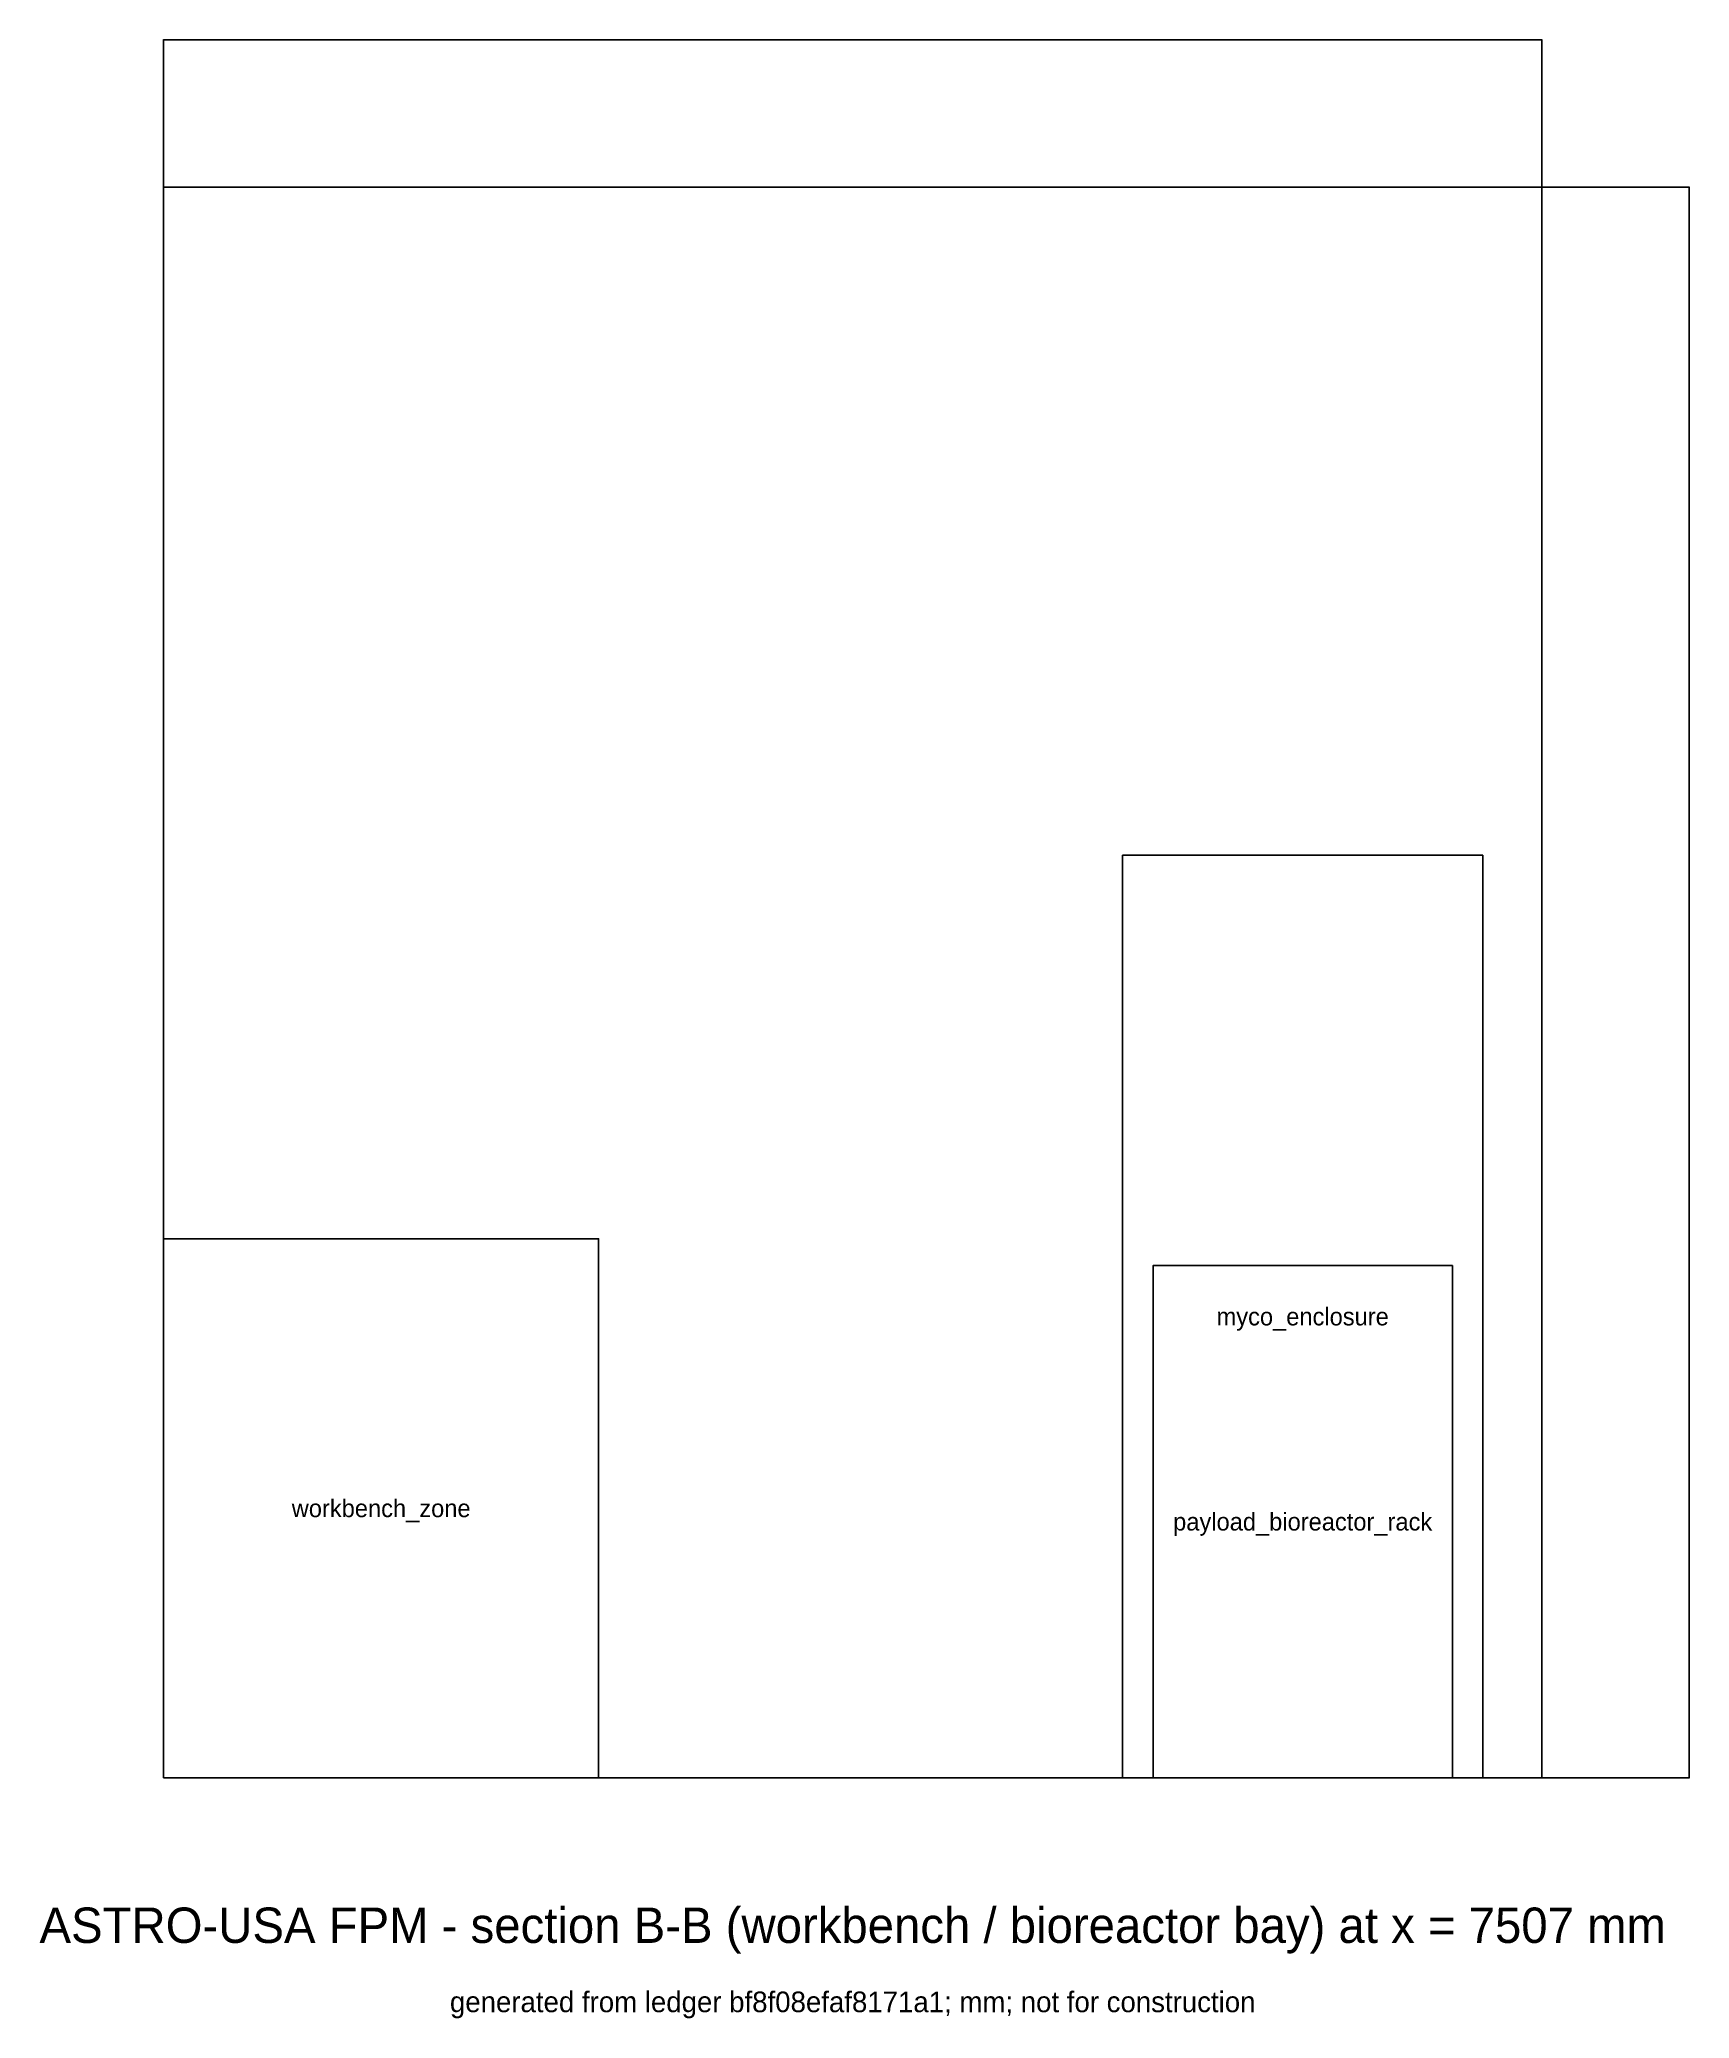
# Model space of a CAD drawing. Header units: millimetres. Extents: x -210 to 2587, y -408 to 2948.
import ezdxf
from ezdxf.enums import TextEntityAlignment as Align

# ---------------------------------------------------------------- set-up
doc = ezdxf.new("R2010")
doc.units = ezdxf.units.MM
for name, color, linetype in [('DIMS', 1, 'Continuous'), ('EQUIPMENT', 5, 'Continuous'), ('OUTLINE', 7, 'Continuous'), ('PAYLOAD', 30, 'Continuous'), ('SOURCE_ZONE', 3, 'Continuous'), ('TEXT', 7, 'Continuous')]:
    doc.layers.add(name, color=color, linetype=linetype)
doc.styles.add('OpenSansCondensed-Light', font='OpenSansCondensed-Light.ttf')
doc.dimstyles.new('EZDXF', dxfattribs={"dimtxt": 0.25, "dimasz": 0.175, "dimexe": 0.375, "dimexo": 0.125, "dimgap": 0.1, "dimtad": 1, "dimlfac": 100, "dimzin": 12, "dimdsep": 46, "dimtxsty": 'OpenSansCondensed-Light', "dimblk": 'ARCHTICK', "dimcen": 2.5, "dimazin": 3, "dimtfac": 0.5, "dimtmove": 2, "dimatfit": 3})

# ---------------------------------------------------------------- blocks, each defined once
blk = doc.blocks.new('_ARCHTICK')
at = {"color": 0, "linetype": 'BYBLOCK', "const_width": 0.15}
blk.add_lwpolyline([(-0.5, -0.5), (0.5, 0.5)], dxfattribs=at)

msp = doc.modelspace()

# ---------------------------------------------------------------- linework, layer by layer
at = {"layer": 'EQUIPMENT'}
msp.add_lwpolyline([(1626.108, 0), (2236.724, 0), (2236.724, 1564.84), (1626.108, 1564.84)], close=True, dxfattribs=at)
at = {"layer": 'OUTLINE'}
msp.add_lwpolyline([(0, 0), (2336.8, 0), (2336.8, 2698), (0, 2698)], close=True, dxfattribs=at)
at = {"layer": 'PAYLOAD'}
msp.add_lwpolyline([(1677.616, 0), (2185.216, 0), (2185.216, 869), (1677.616, 869)], close=True, dxfattribs=at)
at = {"layer": 'SOURCE_ZONE'}
msp.add_lwpolyline([(0, 0), (737.616, 0), (737.616, 914.4), (0, 914.4)], close=True, dxfattribs=at)

# ---------------------------------------------------------------- texts
at = {"layer": 'TEXT'}
for s, height, p in [('myco_enclosure', 30, (1931.416, 782.42)), ('workbench_zone', 30, (368.808, 457.2)), ('payload_bioreactor_rack', 30, (1931.416, 434.5)), ('ASTRO-USA FPM - section B-B (workbench / bioreactor bay) at x = 7507 mm', 60, (1168.4, -250)), ('generated from ledger bf8f08efaf8171a1; mm; not for construction', 35, (1168.4, -380))]:
    msp.add_text(s, height=height, dxfattribs=at).set_placement(p, align=Align.MIDDLE_CENTER)

# ---------------------------------------------------------------- dimensions: what is measured, and where the dimension line sits
at = {"layer": 'DIMS'}
msp.add_linear_dim(base=(0, 2948), p1=(0, 2698), p2=(2336.8, 2698), dimstyle='EZDXF', dxfattribs=at).render()
msp.add_linear_dim(base=(2586.8, 0), p1=(2336.8, 0), p2=(2336.8, 2698), angle=90, dimstyle='EZDXF', dxfattribs=at).render()

doc.saveas('drawing.dxf')
